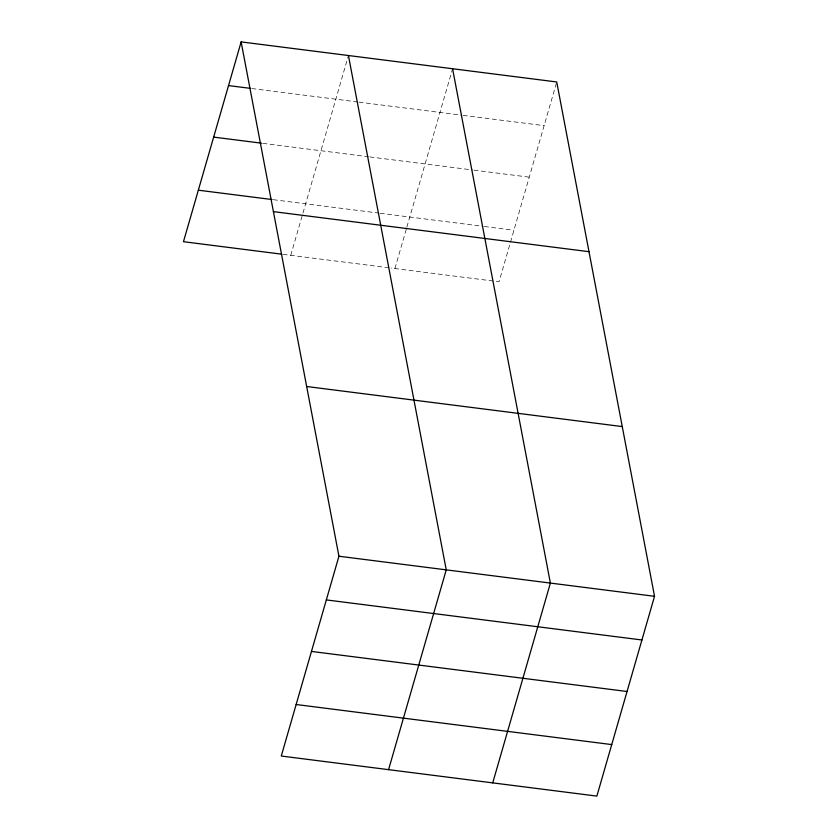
<?xml version="1.0" encoding="UTF-8"?>
<svg xmlns="http://www.w3.org/2000/svg" width="838" height="838" viewBox="0 0 838 838"><rect width="100%" height="100%" fill="white"/><g stroke="black" fill="none" stroke-linecap="round" stroke-linejoin="round"><path stroke-width="0.63" stroke-dasharray="4.19 3.14" d="M290.765 255.318L348.074 56.775M394.918 268.548L406.514 228.334M406.88 227.077L452.227 69.994M556.369 83.213L499.06 281.767L391.053 268.055M251.798 88.535L357.69 101.974M358.968 102.142L461.832 115.204M463.121 115.361L544.124 125.648M262.786 143.34L368.531 156.758M369.82 156.926L472.674 169.988M473.962 170.145L529.249 177.164M273.314 199.695L378.923 213.103M380.211 213.271L483.076 226.333M484.354 226.49L513.924 230.251M283.014 254.333L389.775 267.888"/><path stroke-width="1.26" d="M241.135 41.9L338.94 556.233L281.275 756.033L596.865 796.1L654.53 596.3L556.725 81.967L241.135 41.9L183.47 241.7L281.715 254.176M388.57 769.651L446.245 569.861L348.44 55.528M492.723 782.881L550.388 583.08L452.583 68.747M228.523 85.581L250.499 88.367M213.659 137.097L261.487 143.172M198.334 190.184L272.025 199.538M273.408 211.626L589.009 251.693M306.666 386.507L622.257 426.573M338.94 556.233L654.53 596.3M326.338 599.914L641.929 639.981M311.464 651.43L627.054 691.497M296.139 704.517L611.74 744.584"/></g></svg>
